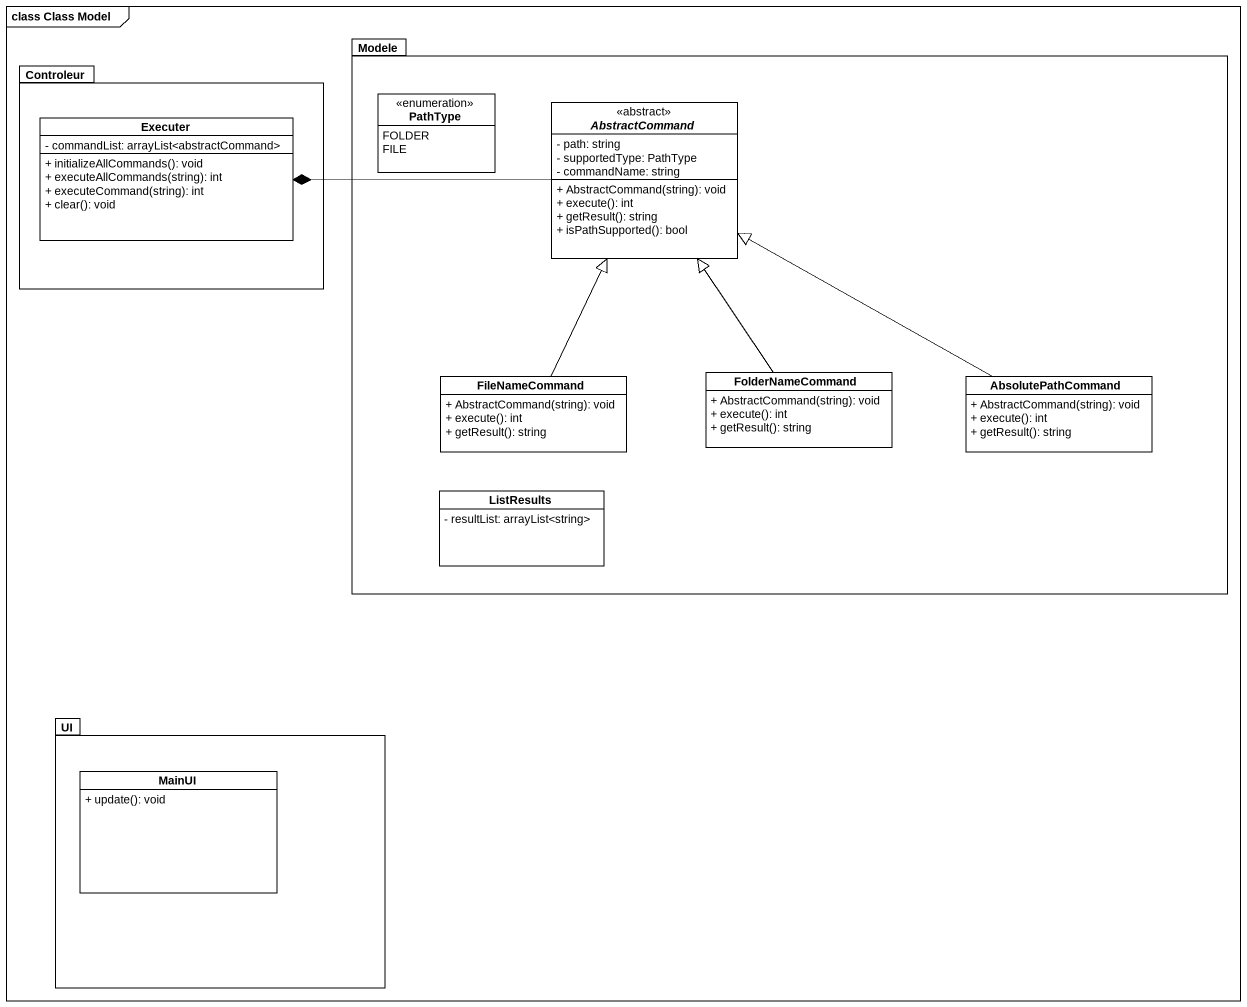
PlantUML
@startuml
mainframe class Class Model
hide circle
hide empty members
skinparam classAttributeIconSize 0
package Modele {
  enum PathType {
    FOLDER
    FILE
  }
  abstract class AbstractCommand <<abstract>> {
    - path: string
    - supportedType: PathType
    - commandName: string
    + AbstractCommand(string): void
    + execute(): int
    + getResult(): string
    + isPathSupported(): bool
  }
  class FileNameCommand {
    + AbstractCommand(string): void
    + execute(): int
    + getResult(): string
  }
  class FolderNameCommand {
    + AbstractCommand(string): void
    + execute(): int
    + getResult(): string
  }
  class AbsolutePathCommand {
    + AbstractCommand(string): void
    + execute(): int
    + getResult(): string
  }
  class ListResults {
    - resultList: arrayList<string>
  }
}
package Controleur {
  class Executer {
    - commandList: arrayList<abstractCommand>
    + initializeAllCommands(): void
    + executeAllCommands(string): int
    + executeCommand(string): int
    + clear(): void
  }
}
package UI {
  class MainUI {
    + update(): void
  }
}
AbstractCommand -left-* Executer
FileNameCommand -up-|> AbstractCommand
FolderNameCommand -up-|> AbstractCommand
AbsolutePathCommand -left-|> AbstractCommand
@enduml
